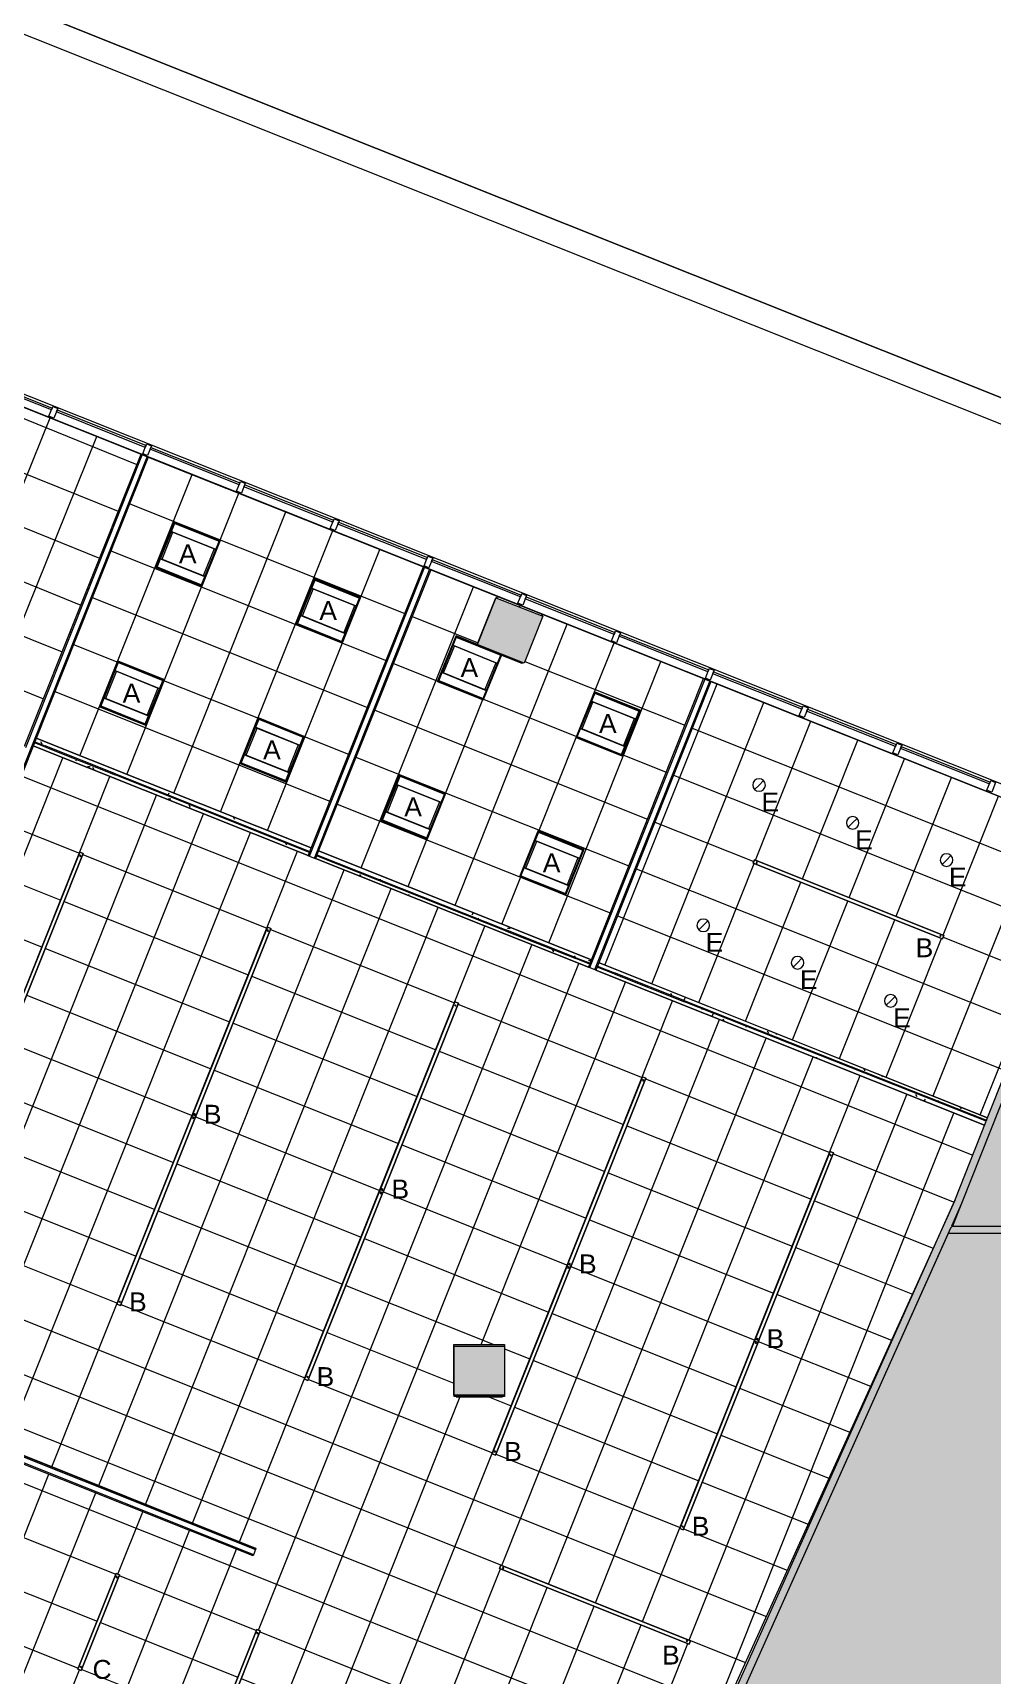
# Model space of a CAD drawing. Header units: inches. Extents: x -13 to 4331, y -638 to 2885.
# Drawn here: x 3253 to 3709, y 1542 to 2323 of the extents above; entities that cross this region are included whole.
import ezdxf

# ---------------------------------------------------------------- set-up
doc = ezdxf.new("R2010")
doc.units = ezdxf.units.IN
doc.header["$MEASUREMENT"] = 0
for name, color, linetype, lineweight in [('A-CLNG', 13, 'Continuous', 13), ('A-CLNG-PATT', 13, 'Continuous', 13), ('A-COLS', 52, 'Continuous', 13), ('A-DETL-GENF', 92, 'Continuous', 9), ('A-DETL-THIN', 151, 'Continuous', 9), ('A-GLAZ-CURT', 52, 'Continuous', 9), ('A-GLAZ-CWMG', 51, 'Continuous', 9), ('A-WALL', 113, 'Continuous', 9), ('A-WALL-PATT', 111, 'Continuous', 13), ('A-WALL-PRHT', 7, 'Continuous', 9), ('Chevy Chase Pavilion_3rd Floor Base_dwg', 8, 'Continuous', 9), ('E-LITE-EQPM', 33, 'Continuous', 9), ('E-LITE-EQPM-IDEN', 33, 'Continuous', 9), ('I-WALL', 2, 'Continuous', 13), ('NIC', 7, 'Continuous', 9), ('S-COLS', 52, 'Continuous', 13)]:
    doc.layers.add(name, color=color, linetype=linetype, lineweight=lineweight)
doc.styles.add('Arial_4', font='arial.ttf', dxfattribs={"height": 9})
pattern_1 = [(0, (0, 0), (30.72, 7.68), [1.267, -21.773, 1.267, -21.773, -122.88]), (0, (0, 0), (30.72, 7.68), [-46.08, 1.267, -44.813, 1.267, -21.773, -53.76]), (0, (0, 0), (30.72, 7.68), [-115.2, 1.267, -14.093, 1.267, -37.133]), (120, (11.52, 3.84), (-22.011075, 22.7643), [1.267, -21.773, 1.267, -21.773, -122.88]), (120, (11.52, 3.84), (-22.011075, 22.7643), [-46.08, 1.267, -44.813, 1.267, -21.773, -53.76]), (120, (11.52, 3.84), (-22.011075, 22.7643), [-115.2, 1.267, -14.093, 1.267, -37.133]), (240, (15.36, 19.2), (-8.708925, -30.4443), [1.267, -21.773, 1.267, -21.773, -122.88]), (240, (15.36, 19.2), (-8.708925, -30.4443), [-46.08, 1.267, -44.813, 1.267, -21.773, -53.76]), (240, (15.36, 19.2), (-8.708925, -30.4443), [-115.2, 1.267, -14.093, 1.267, -37.133])]

# ---------------------------------------------------------------- blocks, each defined once
blk = doc.blocks.new('Chevy Chase Pavilion_3rd Floor Base_dwg-5020009-FIRST FLOOR')
at = {"layer": 'A-WALL', "color": 253, "flags": 128}
for points in [[(1760.4, 2407.09), (2015.37, 2305.44), (2131.55, 2596.61), (4079.14, 1819.95), (4079.14, -637.79), (3438.23, -637.79), (3430.06, -625.69), (4073.14, -625.69), (4073.14, 1559.57)], [(4073.14, 1563.07), (4073.14, 1815.88), (3053.84, 2222.36)]]:
    blk.add_lwpolyline(points, dxfattribs=at)
at = {"layer": 'A-WALL-PRHT', "color": 253, "flags": 128}
for points in [[(4079.14, -637.79), (4259.64, -637.79), (4259.64, 1931.31), (1910.48, 2868.64), (1809.37, 2615.1)], [(1820.11, 2610.82), (1916.94, 2853.62), (4248.08, 1923.48), (4248.08, -626.23), (4079.14, -626.23)]]:
    blk.add_lwpolyline(points, dxfattribs=at)
at = {"layer": 'NIC', "color": 253, "flags": 128}
blk.add_lwpolyline([(408.26, -637.79), (-13.37, -15.74), (1141.95, 2881.27), (1809.37, 2615.1), (1910.48, 2868.64), (4259.64, 1931.31), (4259.64, -637.79)], close=True, dxfattribs=at)
at = {"layer": 'S-COLS', "color": 253, "lineweight": 9}
blk.add_line((3464.89, 2032.38), (3464.91, 2032.33), dxfattribs=at)
at = {"layer": 'S-COLS', "color": 253, "lineweight": 9, "flags": 128}
for points in [[(3473.48, 2053.96), (3473.43, 2053.94), (3464.89, 2032.38)], [(3495.67, 2045.28), (3495.18, 2046.39), (3474.73, 2054.5), (3473.62, 2054.02)], [(3465.26, 2031.51), (3465.45, 2031.08), (3485.9, 2022.98), (3486.33, 2023.16)], [(3454.59, 1674.28), (3454.64, 1674.24), (3476.64, 1674.24), (3476.69, 1674.28)]]:
    blk.add_lwpolyline(points, dxfattribs=at)
blk = doc.blocks.new('System Panel - Glazed-5082656-FIRST FLOOR')
at = {"layer": 'A-GLAZ-CURT', "lineweight": 13}
for p, q in [((-22.75, 0.75), (-22.75, 1.75)), ((-22.75, 1.75), (22.75, 1.75)), ((22.75, 0.75), (-22.75, 0.75)), ((22.75, 1.75), (22.75, 0.75))]:
    blk.add_line(p, q, dxfattribs=at)
blk = doc.blocks.new('Rectangular Mullion - 2_5_ x 5_ rectangular-5082659-FIRST FLOOR')
at = {"layer": 'A-GLAZ-CWMG', "lineweight": 20}
for p, q in [((1.25, 2.5), (-1.25, 2.5)), ((-1.25, 2.5), (-1.25, -2.5)), ((1.25, -2.5), (1.25, 2.5)), ((-1.25, -2.5), (1.25, -2.5))]:
    blk.add_line(p, q, dxfattribs=at)
blk = doc.blocks.new('Concrete-Rectangular-Column - 24x24-5082804-FIRST FLOOR')
at = {"layer": 'S-COLS', "lineweight": 9}
blk.add_hatch(color=7, dxfattribs=at).paths.add_polyline_path([(12, -12), (12, 12), (-12, 12), (-12, -12)], flags=0)
at = {"layer": 'S-COLS', "color": 8, "lineweight": 20}
for p, q in [((-12, 12), (12, 12)), ((-12, -12), (-12, 12)), ((12, 12), (12, -12)), ((12, -12), (-12, -12))]:
    blk.add_line(p, q, dxfattribs=at)
blk = doc.blocks.new('Rectangular Column - 24_ x 24_-4233124-FIRST FLOOR')
at = {"layer": 'A-COLS', "lineweight": 9}
blk.add_hatch(color=7, dxfattribs=at).paths.add_polyline_path([(-12, 12), (-12, 11.91), (11.26, 11.91), (11.26, -12), (12, -12), (12, 12)], flags=0)
at = {"layer": 'A-COLS', "color": 8, "lineweight": 20}
for p, q in [((-12, 12), (12, 12)), ((-12, -12), (-12, 12)), ((12, 12), (12, -12)), ((12, -12), (-12, -12))]:
    blk.add_line(p, q, dxfattribs=at)
blk = doc.blocks.new('L-Pendant-Axis-Sculpt-Direct_Indirect - B-5619444-FIRST FLOOR')
at = {"layer": 'A-DETL-GENF'}
for p, q in [((-48.5, -0.875), (-48.5, 0.875)), ((-48.5, 0.875), (48.5, 0.875)), ((48.5, 0.875), (-48.5, 0.875)), ((-48.5, 0.875), (-48.5, -0.875)), ((48.5, 0.875), (48.5, -0.875)), ((48.5, -0.875), (48.5, 0.875)), ((48.5, -0.875), (-48.5, -0.875)), ((-48.5, -0.875), (48.5, -0.875))]:
    blk.add_line(p, q, dxfattribs=at)
for centre in [(-47, 0), (47, 0)]:
    blk.add_circle(centre, 0.25, dxfattribs=at)
blk = doc.blocks.new('L-Recessed-Axis-Duo - 2 x 2-V8-FIRST FLOOR')
at = {"layer": 'E-LITE-EQPM'}
for p, q in [((-11.7, 11.7), (-11.7, -11.7)), ((11.7, 11.7), (-11.7, 11.7)), ((-11.37, 11.26), (-11.37, 11.27)), ((-11.37, 11.14), (-11.37, 11.26)), ((-11.37, 11.14), (11.38, 11.14)), ((11.32, 11.32), (-11.32, 11.32)), ((-11.32, 11.32), (-11.32, -11.32)), ((11.32, -11.32), (11.32, 11.32)), ((11.38, 11.27), (11.38, 11.26)), ((11.38, 11.26), (11.38, 11.14)), ((11.7, -11.7), (11.7, 11.7)), ((-11.32, 7.03), (11.32, 7.03)), ((-11.32, 7.02), (11.32, 7.02)), ((-11.32, 6.85), (11.32, 6.85)), ((-10.57, 6.87), (-10.57, -6.87)), ((10.57, -6.87), (10.57, 6.87)), ((11.32, -6.85), (-11.32, -6.85)), ((-11.32, -7.02), (11.32, -7.02)), ((-11.32, -7.03), (11.32, -7.03)), ((-11.7, -11.7), (11.7, -11.7)), ((-11.37, -11.26), (-11.37, -11.14)), ((-11.37, -11.14), (11.38, -11.14)), ((-11.37, -11.27), (-11.37, -11.26)), ((-11.32, -11.32), (11.32, -11.32)), ((11.38, -11.14), (11.38, -11.26)), ((11.38, -11.26), (11.38, -11.27))]:
    blk.add_line(p, q, dxfattribs=at)
for points, knots in [([(-11.64, 11.64), (-11.65, 11.65), (-11.65, 11.65), (-11.66, 11.66), (-11.67, 11.67), (-11.68, 11.68), (-11.68, 11.68), (-11.69, 11.69), (-11.69, 11.69), (-11.7, 11.7), (-11.7, 11.7), (-11.7, 11.7), (-11.7, 11.7)], [0, 0, 0, 0, 0.166667, 0.25, 0.333333, 0.416667, 0.5, 0.583333, 0.666667, 0.75, 0.833333, 1, 1, 1, 1]), ([(11.64, 11.64), (11.65, 11.65), (11.65, 11.65), (11.66, 11.66), (11.67, 11.67), (11.68, 11.68), (11.68, 11.68), (11.69, 11.69), (11.69, 11.69), (11.7, 11.7), (11.7, 11.7), (11.7, 11.7), (11.7, 11.7)], [0, 0, 0, 0, 0.166667, 0.25, 0.333333, 0.416667, 0.5, 0.583333, 0.666667, 0.75, 0.833333, 1, 1, 1, 1]), ([(-11.7, -11.7), (-11.7, -11.7), (-11.7, -11.7), (-11.7, -11.7), (-11.69, -11.69), (-11.69, -11.69), (-11.68, -11.68), (-11.68, -11.68), (-11.67, -11.67), (-11.66, -11.66), (-11.65, -11.65), (-11.65, -11.65), (-11.64, -11.64)], [-1, -1, -1, -1, -0.833333, -0.75, -0.666667, -0.583333, -0.5, -0.416667, -0.333333, -0.25, -0.166667, 0, 0, 0, 0]), ([(11.64, -11.64), (11.65, -11.65), (11.65, -11.65), (11.66, -11.66), (11.67, -11.67), (11.68, -11.68), (11.68, -11.68), (11.69, -11.69), (11.69, -11.69), (11.7, -11.7), (11.7, -11.7), (11.7, -11.7), (11.7, -11.7)], [0, 0, 0, 0, 0.166667, 0.25, 0.333333, 0.416667, 0.5, 0.583333, 0.666667, 0.75, 0.833333, 1, 1, 1, 1])]:
    blk.add_open_spline(points, degree=3, knots=knots, dxfattribs=at)
blk = doc.blocks.new('L-Recessed-Axis-Duo - 2 x 2-V9-FIRST FLOOR')
at = {"layer": 'E-LITE-EQPM'}
for p, q in [((-11.7, 11.7), (-11.7, -11.7)), ((11.7, 11.7), (-11.7, 11.7)), ((-11.37, 11.26), (-11.37, 11.27)), ((-11.37, 11.14), (-11.37, 11.26)), ((-11.37, 11.14), (11.38, 11.14)), ((11.32, 11.32), (-11.32, 11.32)), ((-11.32, 11.32), (-11.32, -11.32)), ((11.32, -11.32), (11.32, 11.32)), ((11.38, 11.27), (11.38, 11.26)), ((11.38, 11.26), (11.38, 11.14)), ((11.7, -11.7), (11.7, 11.7)), ((-11.32, 7.03), (11.32, 7.03)), ((-11.32, 7.02), (11.32, 7.02)), ((-11.32, 6.85), (11.32, 6.85)), ((-10.57, 6.87), (-10.57, -6.87)), ((10.57, -6.87), (10.57, 6.87)), ((11.32, -6.85), (-11.32, -6.85)), ((-11.32, -7.02), (11.32, -7.02)), ((-11.32, -7.03), (11.32, -7.03)), ((-11.7, -11.7), (11.7, -11.7)), ((-11.37, -11.26), (-11.37, -11.14)), ((-11.37, -11.14), (11.38, -11.14)), ((-11.37, -11.27), (-11.37, -11.26)), ((-11.32, -11.32), (11.32, -11.32)), ((11.38, -11.14), (11.38, -11.26)), ((11.38, -11.26), (11.38, -11.27))]:
    blk.add_line(p, q, dxfattribs=at)
for points, knots in [([(-11.64, 11.64), (-11.65, 11.65), (-11.65, 11.65), (-11.66, 11.66), (-11.67, 11.67), (-11.68, 11.68), (-11.68, 11.68), (-11.69, 11.69), (-11.69, 11.69), (-11.7, 11.7), (-11.7, 11.7), (-11.7, 11.7), (-11.7, 11.7)], [0, 0, 0, 0, 0.166667, 0.25, 0.333333, 0.416667, 0.5, 0.583333, 0.666667, 0.75, 0.833333, 1, 1, 1, 1]), ([(11.64, 11.64), (11.65, 11.65), (11.65, 11.65), (11.66, 11.66), (11.67, 11.67), (11.68, 11.68), (11.68, 11.68), (11.69, 11.69), (11.69, 11.69), (11.7, 11.7), (11.7, 11.7), (11.7, 11.7), (11.7, 11.7)], [0, 0, 0, 0, 0.166667, 0.25, 0.333333, 0.416667, 0.5, 0.583333, 0.666667, 0.75, 0.833333, 1, 1, 1, 1]), ([(-11.7, -11.7), (-11.7, -11.7), (-11.7, -11.7), (-11.7, -11.7), (-11.69, -11.69), (-11.69, -11.69), (-11.68, -11.68), (-11.68, -11.68), (-11.67, -11.67), (-11.66, -11.66), (-11.65, -11.65), (-11.65, -11.65), (-11.64, -11.64)], [-1, -1, -1, -1, -0.833333, -0.75, -0.666667, -0.583333, -0.5, -0.416667, -0.333333, -0.25, -0.166667, 0, 0, 0, 0]), ([(11.64, -11.64), (11.65, -11.65), (11.65, -11.65), (11.66, -11.66), (11.67, -11.67), (11.68, -11.68), (11.68, -11.68), (11.69, -11.69), (11.69, -11.69), (11.7, -11.7), (11.7, -11.7), (11.7, -11.7), (11.7, -11.7)], [0, 0, 0, 0, 0.166667, 0.25, 0.333333, 0.416667, 0.5, 0.583333, 0.666667, 0.75, 0.833333, 1, 1, 1, 1])]:
    blk.add_open_spline(points, degree=3, knots=knots, dxfattribs=at)
blk = doc.blocks.new('L-Recessed-Axis-Duo - 2 x 2-V10-FIRST FLOOR')
at = {"layer": 'E-LITE-EQPM'}
for p, q in [((-11.7, 11.7), (-11.7, -11.7)), ((11.7, 11.7), (-11.7, 11.7)), ((-11.37, 11.26), (-11.37, 11.27)), ((-11.37, 11.14), (-11.37, 11.26)), ((-11.37, 11.14), (11.38, 11.14)), ((11.32, 11.32), (-11.32, 11.32)), ((-11.32, 11.32), (-11.32, -11.32)), ((11.32, -11.32), (11.32, 11.32)), ((11.38, 11.27), (11.38, 11.26)), ((11.38, 11.26), (11.38, 11.14)), ((11.7, -11.67), (11.7, 11.7)), ((-11.32, 7.03), (11.32, 7.03)), ((-11.32, 7.02), (11.32, 7.02)), ((-11.32, 6.85), (11.32, 6.85)), ((-10.57, 6.87), (-10.57, -6.87)), ((10.57, -6.87), (10.57, 6.87)), ((11.32, -6.85), (-11.32, -6.85)), ((-11.32, -7.02), (11.32, -7.02)), ((-11.32, -7.03), (11.32, -7.03)), ((-11.7, -11.7), (-0.78, -11.7)), ((-11.37, -11.26), (-11.37, -11.14)), ((-11.37, -11.14), (11.38, -11.14)), ((-11.37, -11.27), (-11.37, -11.26)), ((-11.32, -11.32), (11.32, -11.32)), ((11.38, -11.14), (11.38, -11.26)), ((11.38, -11.26), (11.38, -11.27))]:
    blk.add_line(p, q, dxfattribs=at)
for points, knots in [([(-11.64, 11.64), (-11.65, 11.65), (-11.65, 11.65), (-11.66, 11.66), (-11.67, 11.67), (-11.68, 11.68), (-11.68, 11.68), (-11.69, 11.69), (-11.69, 11.69), (-11.7, 11.7), (-11.7, 11.7), (-11.7, 11.7), (-11.7, 11.7)], [0, 0, 0, 0, 0.166667, 0.25, 0.333333, 0.416667, 0.5, 0.583333, 0.666667, 0.75, 0.833333, 1, 1, 1, 1]), ([(11.64, 11.64), (11.65, 11.65), (11.65, 11.65), (11.66, 11.66), (11.67, 11.67), (11.68, 11.68), (11.68, 11.68), (11.69, 11.69), (11.69, 11.69), (11.7, 11.7), (11.7, 11.7), (11.7, 11.7), (11.7, 11.7)], [0, 0, 0, 0, 0.166667, 0.25, 0.333333, 0.416667, 0.5, 0.583333, 0.666667, 0.75, 0.833333, 1, 1, 1, 1]), ([(-11.7, -11.7), (-11.7, -11.7), (-11.7, -11.7), (-11.7, -11.7), (-11.69, -11.69), (-11.69, -11.69), (-11.68, -11.68), (-11.68, -11.68), (-11.67, -11.67), (-11.66, -11.66), (-11.65, -11.65), (-11.65, -11.65), (-11.64, -11.64)], [-1, -1, -1, -1, -0.833333, -0.75, -0.666667, -0.583333, -0.5, -0.416667, -0.333333, -0.25, -0.166667, 0, 0, 0, 0]), ([(11.64, -11.64), (11.65, -11.65), (11.65, -11.65), (11.66, -11.66), (11.67, -11.67), (11.67, -11.67)], [0, 0, 0, 0, 0.1666667, 0.25, 0.3333333, 0.3333333, 0.3333333, 0.3333333])]:
    blk.add_open_spline(points, degree=3, knots=knots, dxfattribs=at)
blk = doc.blocks.new('L-Pendant-Axis-Sculpt-Direct_Indirect - SCDI-F-4-4584192-FIRST FLOOR')
at = {"layer": 'A-DETL-GENF'}
for p, q in [((-24.5, -0.875), (-24.5, 0.875)), ((-24.5, 0.875), (24.5, 0.875)), ((24.5, 0.875), (-24.5, 0.875)), ((-24.5, 0.875), (-24.5, -0.875)), ((24.5, 0.875), (24.5, -0.875)), ((24.5, -0.875), (24.5, 0.875)), ((24.5, -0.875), (-24.5, -0.875)), ((-24.5, -0.875), (24.5, -0.875))]:
    blk.add_line(p, q, dxfattribs=at)
for centre in [(-23, 0), (23, 0)]:
    blk.add_circle(centre, 0.25, dxfattribs=at)
blk = doc.blocks.new('L-Recessed Circular - Downlight - 6_-5599324-FIRST FLOOR')
at = {"layer": 'E-LITE-EQPM'}
for q in [(-2.12, -2.12), (2.12, 2.12)]:
    blk.add_line((0, 0), q, dxfattribs=at)
for start, end in [(360, 180), (180, 360)]:
    blk.add_arc((0, 0), 3, start, end, dxfattribs=at)

msp = doc.modelspace()

# ---------------------------------------------------------------- hatches: boundary and pattern name
at = {"layer": 'A-CLNG-PATT'}
h = msp.add_hatch(dxfattribs=at)
h.set_pattern_fill('FP_5', color=256, style=0, pattern_type=2)
h.set_pattern_definition([(338, (3197.202, 2108.35), (-8.9906, -22.2524), []), (248, (3197.202, 2108.35), (-22.2524, 8.9906), [])])
h.paths.add_polyline_path([(3249.47, 1983.51), (3304.81, 2122.28), (3129.98, 2192), (3074.08, 2053.56), (3160.04, 2019.18), (3249.24, 1983.6)], flags=0)
h.paths.add_polyline_path([(3208.05, 2034.98), (3207.28, 2035.08), (3206.55, 2035.38), (3205.93, 2035.86), (3205.46, 2036.48), (3205.16, 2037.2), (3205.05, 2037.98), (3205.16, 2038.75), (3205.46, 2039.48), (3205.93, 2040.1), (3206.55, 2040.57), (3207.28, 2040.87), (3208.05, 2040.98), (3208.83, 2040.87), (3209.55, 2040.57), (3210.18, 2040.1), (3210.65, 2039.48), (3210.95, 2038.75), (3211.05, 2037.98), (3210.95, 2037.2), (3210.65, 2036.48), (3210.18, 2035.86), (3209.55, 2035.38), (3208.83, 2035.08)], flags=0)
h.paths.add_polyline_path([(3163.75, 2053.11), (3162.98, 2053.21), (3162.25, 2053.51), (3161.63, 2053.99), (3161.16, 2054.61), (3160.86, 2055.33), (3160.75, 2056.11), (3160.86, 2056.89), (3161.16, 2057.61), (3161.63, 2058.23), (3162.25, 2058.71), (3162.98, 2059.01), (3163.75, 2059.11), (3164.53, 2059.01), (3165.25, 2058.71), (3165.88, 2058.23), (3166.35, 2057.61), (3166.65, 2056.89), (3166.75, 2056.11), (3166.65, 2055.33), (3166.35, 2054.61), (3165.88, 2053.99), (3165.18, 2053.48), (3164.53, 2053.21)], flags=0)
h.paths.add_polyline_path([(3232.85, 2067.12), (3142.92, 2103.45), (3143.57, 2105.08), (3233.51, 2068.74)], flags=0)
h.paths.add_polyline_path([(3118.95, 2070.87), (3118.17, 2070.97), (3117.45, 2071.27), (3116.83, 2071.75), (3116.35, 2072.37), (3116.05, 2073.09), (3115.95, 2073.87), (3116.05, 2074.64), (3116.35, 2075.37), (3116.83, 2075.99), (3117.45, 2076.47), (3118.34, 2076.79), (3118.95, 2076.87), (3119.73, 2076.76), (3120.45, 2076.47), (3121.07, 2075.99), (3121.55, 2075.37), (3121.85, 2074.64), (3121.95, 2073.87), (3121.85, 2073.09), (3121.55, 2072.37), (3121.07, 2071.75), (3120.45, 2071.27), (3119.73, 2070.97)], flags=0)
h.paths.add_polyline_path([(3234.58, 2101.91), (3233.81, 2102.01), (3233.08, 2102.31), (3232.46, 2102.79), (3231.98, 2103.41), (3231.68, 2104.13), (3231.58, 2104.91), (3231.68, 2105.69), (3231.98, 2106.41), (3232.46, 2107.03), (3233.08, 2107.51), (3233.81, 2107.81), (3234.58, 2107.91), (3235.36, 2107.81), (3236.08, 2107.51), (3236.7, 2107.03), (3237.18, 2106.41), (3237.48, 2105.69), (3237.58, 2104.91), (3237.48, 2104.13), (3237.18, 2103.41), (3236.7, 2102.79), (3236.08, 2102.31), (3235.36, 2102.01)], flags=0)
h.paths.add_polyline_path([(3189.96, 2119.6), (3189.18, 2119.7), (3188.46, 2120), (3187.84, 2120.48), (3187.36, 2121.1), (3187.06, 2121.82), (3186.96, 2122.6), (3187.06, 2123.37), (3187.36, 2124.1), (3187.84, 2124.72), (3188.46, 2125.19), (3189.18, 2125.49), (3189.96, 2125.6), (3190.74, 2125.49), (3191.46, 2125.19), (3192.08, 2124.72), (3192.56, 2124.1), (3192.86, 2123.37), (3192.96, 2122.6), (3192.86, 2121.82), (3192.56, 2121.1), (3192.08, 2120.48), (3191.46, 2120), (3190.74, 2119.7)], flags=0)
h.paths.add_polyline_path([(3219.25, 2129.4), (3196.93, 2138.24), (3205.78, 2160.55), (3228.09, 2151.71), (3219.97, 2131.21)], flags=0)
h.paths.add_polyline_path([(3145.45, 2137.58), (3144.68, 2137.68), (3143.95, 2137.98), (3143.33, 2138.46), (3142.86, 2139.08), (3142.56, 2139.8), (3142.45, 2140.58), (3142.56, 2141.35), (3142.86, 2142.08), (3143.33, 2142.7), (3143.95, 2143.18), (3144.68, 2143.48), (3145.45, 2143.58), (3146.23, 2143.48), (3146.95, 2143.18), (3147.58, 2142.7), (3148.05, 2142.08), (3148.35, 2141.35), (3148.45, 2140.58), (3148.35, 2139.8), (3148.05, 2139.08), (3147.58, 2138.46), (3146.95, 2137.98), (3146.23, 2137.68)], flags=0)
h = msp.add_hatch(dxfattribs=at)
h.set_pattern_fill('FP_18', color=256, style=0, pattern_type=2)
h.set_pattern_definition([(68.26, (3347.023, 2027.982), (22.293, -8.89), []), (338.26, (3347.023, 2027.982), (-8.89, -22.293), [])])
h.paths.add_polyline_path([(3385.75, 1935.08), (3439.05, 2068.74), (3308.29, 2120.89), (3254.99, 1987.22), (3385.68, 1935.11)], flags=0)
h.paths.add_polyline_path([(3373.67, 1966.44), (3351.97, 1975.2), (3360.74, 1996.9), (3382.43, 1988.13), (3374.94, 1969.58)], flags=0)
h.paths.add_polyline_path([(3306.91, 1993.41), (3285.21, 2002.17), (3293.98, 2023.87), (3315.68, 2015.11), (3308.32, 1996.9)], flags=0)
h.paths.add_polyline_path([(3400.4, 2032.6), (3378.7, 2041.37), (3387.47, 2063.07), (3409.17, 2054.3), (3400.92, 2033.89)], flags=0)
h.paths.add_polyline_path([(3333.64, 2059.58), (3311.94, 2068.34), (3320.71, 2090.04), (3342.41, 2081.27), (3336.36, 2066.3)], flags=0)
h = msp.add_hatch(dxfattribs=at)
h.set_pattern_fill('FP_19', color=256, style=0, pattern_type=2)
h.set_pattern_definition([(68.258, (3480.74, 1974.657), (22.2927, -8.8903), []), (338.258, (3480.74, 1974.657), (-8.8903, -22.2927), [])])
h.paths.add_polyline_path([(3518.94, 1881.96), (3572.24, 2015.63), (3442.54, 2067.35), (3389.23, 1933.69), (3518.87, 1881.99)], flags=0)
h.paths.add_polyline_path([(3506.62, 1912.72), (3484.92, 1921.49), (3493.69, 1943.18), (3515.39, 1934.42), (3510.06, 1921.23)], flags=0)
h.paths.add_polyline_path([(3440.79, 1939.32), (3419.09, 1948.08), (3427.86, 1969.78), (3449.56, 1961.01), (3441.3, 1940.57)], flags=0)
h.paths.add_polyline_path([(3533.35, 1978.89), (3511.65, 1987.65), (3520.42, 2009.35), (3542.12, 2000.59), (3533.5, 1979.26)], flags=0)
h.paths.add_polyline_path([(3467.52, 2005.48), (3445.82, 2014.25), (3454.59, 2035.95), (3464.72, 2031.86), (3473.52, 2054.06), (3495.83, 2045.22), (3486.99, 2022.9), (3476.28, 2027.15), (3468.65, 2008.27)], flags=0)
h = msp.add_hatch(dxfattribs=at)
h.set_pattern_fill('FP_20', color=256, style=0, pattern_type=2)
h.set_pattern_definition([(338.258, (3641.156, 1910.672), (-8.8903, -22.2927), []), (248.258, (3641.156, 1910.672), (-22.2927, 8.8903), [])])
h.paths.add_polyline_path([(3707.26, 1806.86), (3751.18, 1917.68), (3732.12, 1925.23), (3740.96, 1947.54), (3741.72, 1947.24), (3742, 1947.93), (3575.73, 2014.24), (3522.46, 1880.56), (3707.21, 1806.88)], flags=0)
h.paths.add_polyline_path([(3661.21, 1859.41), (3660.43, 1859.51), (3659.71, 1859.81), (3659.09, 1860.29), (3658.61, 1860.91), (3658.31, 1861.63), (3658.21, 1862.41), (3658.31, 1863.19), (3658.61, 1863.91), (3659.09, 1864.53), (3659.71, 1865.01), (3660.43, 1865.31), (3661.21, 1865.41), (3661.99, 1865.31), (3662.71, 1865.01), (3663.33, 1864.53), (3663.81, 1863.91), (3664.11, 1863.19), (3664.21, 1862.41), (3664.11, 1861.63), (3663.81, 1860.91), (3663.33, 1860.29), (3662.71, 1859.81), (3661.99, 1859.51)], flags=0)
h.paths.add_polyline_path([(3616.91, 1877.54), (3616.13, 1877.65), (3615.41, 1877.95), (3614.79, 1878.42), (3614.3, 1879.07), (3614.01, 1879.77), (3613.91, 1880.54), (3614.01, 1881.32), (3614.31, 1882.04), (3614.79, 1882.66), (3615.41, 1883.14), (3616.13, 1883.44), (3616.91, 1883.54), (3617.69, 1883.44), (3618.41, 1883.14), (3619.03, 1882.66), (3619.51, 1882.04), (3619.81, 1881.32), (3619.9, 1880.46), (3619.81, 1879.77), (3619.51, 1879.04), (3619.03, 1878.42), (3618.41, 1877.95), (3617.69, 1877.65)], flags=0)
h.paths.add_polyline_path([(3685.88, 1891.89), (3595.78, 1927.83), (3596.43, 1929.45), (3686.53, 1893.52)], flags=0)
h.paths.add_polyline_path([(3572.11, 1895.3), (3571.33, 1895.4), (3570.47, 1895.8), (3569.98, 1896.18), (3569.51, 1896.8), (3569.21, 1897.52), (3569.11, 1898.3), (3569.21, 1899.08), (3569.51, 1899.8), (3569.98, 1900.42), (3570.61, 1900.9), (3571.33, 1901.2), (3572.11, 1901.3), (3572.88, 1901.2), (3573.61, 1900.9), (3574.23, 1900.42), (3574.7, 1899.8), (3575, 1899.08), (3575.11, 1898.3), (3575, 1897.52), (3574.7, 1896.8), (3574.23, 1896.18), (3573.61, 1895.7), (3572.88, 1895.4)], flags=0)
h.paths.add_polyline_path([(3687.74, 1926.34), (3686.96, 1926.45), (3686.24, 1926.75), (3685.62, 1927.22), (3685.14, 1927.84), (3684.84, 1928.57), (3684.75, 1929.45), (3684.84, 1930.12), (3685.18, 1930.9), (3685.62, 1931.47), (3686.24, 1931.94), (3686.96, 1932.24), (3687.74, 1932.34), (3688.52, 1932.24), (3689.24, 1931.94), (3689.86, 1931.47), (3690.34, 1930.84), (3690.64, 1930.12), (3690.74, 1929.34), (3690.61, 1928.5), (3690.34, 1927.84), (3689.86, 1927.22), (3689.24, 1926.75), (3688.52, 1926.45)], flags=0)
h.paths.add_polyline_path([(3643.12, 1944.03), (3642.34, 1944.13), (3641.62, 1944.43), (3640.99, 1944.91), (3640.52, 1945.53), (3640.22, 1946.25), (3640.12, 1947.03), (3640.27, 1947.93), (3640.52, 1948.53), (3640.99, 1949.15), (3641.62, 1949.63), (3642.34, 1949.93), (3643.12, 1950.03), (3643.89, 1949.93), (3644.62, 1949.63), (3645.24, 1949.15), (3645.71, 1948.53), (3646.01, 1947.81), (3646.12, 1947.03), (3646.01, 1946.25), (3645.71, 1945.53), (3645.24, 1944.91), (3644.62, 1944.43), (3643.89, 1944.13)], flags=0)
h.paths.add_polyline_path([(3598.61, 1962.01), (3597.83, 1962.11), (3597.11, 1962.41), (3596.49, 1962.89), (3596.01, 1963.51), (3595.71, 1964.23), (3595.61, 1965.01), (3595.71, 1965.79), (3596.01, 1966.51), (3596.49, 1967.13), (3597.11, 1967.61), (3597.83, 1967.91), (3598.61, 1968.01), (3599.39, 1967.91), (3600.11, 1967.61), (3600.73, 1967.13), (3601.21, 1966.51), (3601.51, 1965.79), (3601.61, 1965.01), (3601.51, 1964.23), (3601.21, 1963.51), (3600.73, 1962.89), (3600.11, 1962.41), (3599.39, 1962.11)], flags=0)
h = msp.add_hatch(dxfattribs=at)
h.set_pattern_fill('FP_21', color=256, style=0, pattern_type=2)
h.set_pattern_definition([(338.259, (3369.357, 1585.09), (-8.8899, -22.2928), []), (248.259, (3369.357, 1585.09), (-22.2928, 8.8899), [])])
h.paths.add_polyline_path([(3546.25, 1443.11), (3557.63, 1471.64), (3691.64, 1767.45), (3705.83, 1803.25), (3387.79, 1930.08), (3387.71, 1929.89), (3384.23, 1931.27), (3384.31, 1931.47), (3253.55, 1983.61), (3136.82, 1690.92), (3359.45, 1602.14), (3358.05, 1598.66), (3135.44, 1687.44), (3088.06, 1568.63), (3402.17, 1443.37), (3402.17, 1449.76), (3421.49, 1492.86), (3546.24, 1443.12)], flags=0)
h.paths.add_polyline_path([(3538.45, 1489.92), (3448.35, 1525.85), (3449, 1527.48), (3539.1, 1491.54)], flags=0)
h.paths.add_polyline_path([(3343.31, 1517.42), (3341.69, 1518.07), (3359.84, 1563.59), (3361.46, 1562.94), (3358.29, 1554.98)], flags=0)
h.paths.add_polyline_path([(3276.44, 1544.09), (3274.81, 1544.74), (3292.96, 1590.26), (3294.59, 1589.61)], flags=0)
h.paths.add_polyline_path([(3565.35, 1556.62), (3475.25, 1592.55), (3475.89, 1594.17), (3565.99, 1558.24)], flags=0)
h.paths.add_polyline_path([(3209.56, 1570.76), (3207.93, 1571.41), (3226.08, 1616.93), (3227.71, 1616.28), (3214.31, 1582.67)], flags=0)
h.paths.add_polyline_path([(3143.6, 1597.06), (3141.98, 1597.71), (3160.13, 1643.23), (3161.76, 1642.58), (3144.24, 1598.66)], flags=0)
h.paths.add_polyline_path([(3562.52, 1610.87), (3560.89, 1611.52), (3632.39, 1790.79), (3634.01, 1790.14), (3566.73, 1621.42)], flags=0)
h.paths.add_polyline_path([(3473.35, 1646.43), (3471.72, 1647.08), (3543.22, 1826.35), (3544.84, 1825.7), (3479.51, 1661.89)], flags=0)
h.paths.add_polyline_path([(3207.63, 1673.66), (3184.48, 1673.66), (3184.48, 1674.28), (3183.63, 1674.28), (3183.63, 1698.28), (3207.63, 1698.28), (3207.63, 1697.66), (3208.48, 1697.66), (3208.48, 1673.66)], flags=0)
h.paths.add_polyline_path([(3453.67, 1674.28), (3453.67, 1675.02), (3453.58, 1675.02), (3453.58, 1699.02), (3477.58, 1699.02), (3477.58, 1698.28), (3477.67, 1698.28), (3477.67, 1674.28), (3455.67, 1674.28)], flags=0)
h.paths.add_polyline_path([(3384.18, 1681.99), (3382.55, 1682.64), (3454.04, 1861.91), (3455.67, 1861.26), (3418.11, 1767.09)], flags=0)
h.paths.add_polyline_path([(3295.01, 1717.55), (3293.38, 1718.2), (3364.87, 1897.47), (3366.5, 1896.82), (3314.11, 1765.45)], flags=0)
h.paths.add_polyline_path([(3205.84, 1753.11), (3204.21, 1753.76), (3275.7, 1933.03), (3277.33, 1932.38), (3215.03, 1776.16)], flags=0)
h = msp.add_hatch(dxfattribs=at)
h.set_pattern_fill('FP_24', color=256, style=0, pattern_type=2)
h.set_pattern_definition(pattern_1)
h.paths.add_polyline_path([(3705.83, 1803.25), (3706.57, 1805.17), (3521.59, 1878.48), (3521.01, 1876.96), (3705.76, 1803.28)], flags=0)
h.paths.add_polyline_path([(3706.77, 1805.63), (3707.26, 1806.86), (3522.43, 1880.57), (3521.78, 1878.95), (3705.83, 1806)], flags=0)
h.paths.add_polyline_path([(3517.5, 1878.35), (3518.08, 1879.88), (3388.29, 1931.32), (3387.79, 1930.08), (3517.5, 1878.36)], flags=0)
h.paths.add_polyline_path([(3518.29, 1880.33), (3518.94, 1881.96), (3389.23, 1933.69), (3388.47, 1931.78), (3518.11, 1880.4)], flags=0)
h.paths.add_polyline_path([(3384.31, 1931.47), (3384.91, 1932.99), (3254.15, 1985.12), (3253.58, 1983.61), (3384.23, 1931.51)], flags=0)
h.paths.add_polyline_path([(3385.1, 1933.45), (3385.75, 1935.08), (3254.99, 1987.22), (3254.34, 1985.6), (3384.91, 1933.53)], flags=0)
at = {"layer": 'A-DETL-GENF'}
h = msp.add_hatch(color=9, dxfattribs=at)
h.paths.add_polyline_path([(4083.46, -637.79), (4083.46, 1816.94), (3765.31, 1943.81), (3760.18, 1930.9), (3690.61, 1755.35), (3767.42, 1755.35), (3767.42, 1719.35), (3794.92, 1719.35), (3794.92, 1744.23), (3809.38, 1724.34), (3849.1, 1764.07), (3923.14, 1764.07), (3923.14, 1563.07), (4073.14, 1563.07), (4073.14, 1559.57), (3919.64, 1559.57), (3919.64, 1760.57), (3850.55, 1760.57), (3808.95, 1718.97), (3798.42, 1733.46), (3798.42, 1715.85), (3763.92, 1715.85), (3763.92, 1751.85), (3688.48, 1751.85), (3500.08, 1331.54), (3500.08, 1314.17), (3484.98, 1314.17), (3484.98, 1299.92), (3481.48, 1299.92), (3481.48, 1314.17), (3150.67, 1314.17), (3150.67, 1043.48), (3073.38, 1157.52), (3073.38, 805.86), (2828.96, 805.86), (2828.62, 806.36), (2828.25, 806.36), (2828.25, 806.9), (2828.02, 807.26), (2827.91, 807.19), (2408.51, 1425.94), (2411.61, 1428.05), (2412, 1427.47), (2447.28, 1451.39), (2475.9, 1409.17), (2584.64, 1482.88), (2676.15, 1712.35), (2666.8, 1716.06), (2672.5, 1730.46), (2575.76, 1769.04), (2626.37, 1895.96), (2525.51, 1936.18), (2510.61, 1898.8), (2481.84, 1910.28), (2443.21, 1813.41), (2255.44, 1888.29), (2296.87, 1992.18), (2442.32, 1934.18), (2439.54, 1927.21), (2301.06, 1982.44), (2265.19, 1892.48), (2439.02, 1823.16), (2477.65, 1920.02), (2506.42, 1908.55), (2522.48, 1948.83), (2529.45, 1946.05), (2528.29, 1943.15), (2625.03, 1904.57), (2634.66, 1928.72), (2638.78, 1927.07), (2638.83, 1927.18), (2639.55, 1926.89), (2654.29, 1964.07), (2653.64, 1964.33), (2653.69, 1964.46), (2649.57, 1966.1), (2681.92, 2047.21), (2633.23, 2066.62), (2607.75, 2001.73), (2559.69, 2020.9), (2556.45, 2012.79), (2549.49, 2015.57), (2578.54, 2088.43), (2578.04, 2088.64), (2604.38, 2154.69), (2712.38, 2111.62), (2774.37, 2267.06), (2793.23, 2259.54), (2818.42, 2322.69), (2132.91, 2596.07), (2015.28, 2304.93), (1758.36, 2406.75), (1837.95, 2607.55), (1136.65, 2885.49), (-13.25, -15.92), (408.26, -637.79), (3500.08, -637.79)], flags=0)
h.paths.add_polyline_path([(2633.84, 575.55), (2631.16, 577.8), (2742.24, 710.19), (3074.5, 710.19), (3074.5, 706.69), (2743.87, 706.69), (2732.37, 692.98)], flags=0)
h.paths.add_polyline_path([(3481.48, 1254.24), (3481.48, 1259.92), (3484.98, 1259.92), (3484.98, 1254.24)], flags=0)
h.paths.add_polyline_path([(2603.52, 2011.49), (2626.27, 2069.4), (2585.5, 2085.64), (2562.46, 2027.86), (2587.78, 2017.77)], flags=0)
h.paths.add_polyline_path([(2684.69, 2054.18), (2705.48, 2106.29), (2608.56, 2144.94), (2587.78, 2092.83), (2673.74, 2058.55)], flags=0)
at = {"layer": 'A-WALL-PATT', "lineweight": 9}
h = msp.add_hatch(dxfattribs=at)
h.set_pattern_fill('FP_1', color=256, style=0, pattern_type=2)
h.set_pattern_definition(pattern_1)
h.paths.add_polyline_path([(3083.77, 1566.32), (3084.37, 1567.82), (3083.79, 1568.05), (3083.19, 1566.55)], flags=0)
h.paths.add_polyline_path([(3084.56, 1568.28), (3109.8, 1631.59), (3109.36, 1632.17), (3083.98, 1568.52)], flags=0)
h.paths.add_polyline_path([(3110.88, 1634.3), (3175.7, 1796.93), (3175.15, 1797.15), (3110.44, 1634.88), (3110.71, 1634.52)], flags=0)
h.paths.add_polyline_path([(3176.66, 1799.24), (3208.64, 1879.45), (3208.06, 1879.69), (3176.08, 1799.47), (3176.31, 1799.38)], flags=0)
h.paths.add_polyline_path([(3209.57, 1881.78), (3248.89, 1980.38), (3248.31, 1980.61), (3208.99, 1882.01), (3209.22, 1881.92)], flags=0)
h.paths.add_polyline_path([(3249.82, 1982.7), (3305.39, 2122.05), (3304.81, 2122.28), (3249.24, 1982.93), (3249.47, 1982.84)], flags=0)
h = msp.add_hatch(dxfattribs=at)
h.set_pattern_fill('FP_1', color=256, style=0, pattern_type=2)
h.set_pattern_definition(pattern_1)
h.paths.add_polyline_path([(3086.67, 1565.16), (3087.27, 1566.66), (3086.69, 1566.89), (3086.09, 1565.39)], flags=0)
h.paths.add_polyline_path([(3087.46, 1567.13), (3135.67, 1688.02), (3135.09, 1688.25), (3086.88, 1567.36)], flags=0)
h.paths.add_polyline_path([(3136.59, 1690.34), (3254.15, 1985.13), (3253.57, 1985.37), (3136.01, 1690.57)], flags=0)
h.paths.add_polyline_path([(3254.34, 1985.6), (3308.29, 2120.89), (3307.71, 2121.12), (3253.77, 1985.83), (3254.15, 1985.67)], flags=0)
h = msp.add_hatch(dxfattribs=at)
h.set_pattern_fill('FP_1', color=256, style=0, pattern_type=2)
h.set_pattern_definition(pattern_1)
h.paths.add_polyline_path([(3384.81, 1931.04), (3385.5, 1932.76), (3384.91, 1932.99), (3384.23, 1931.27)], flags=0)
h.paths.add_polyline_path([(3385.68, 1933.22), (3439.63, 2068.51), (3439.05, 2068.74), (3385.1, 1933.45)], flags=0)
h = msp.add_hatch(dxfattribs=at)
h.set_pattern_fill('FP_1', color=256, style=0, pattern_type=2)
h.set_pattern_definition(pattern_1)
h.paths.add_polyline_path([(3387.71, 1929.88), (3388.29, 1931.32), (3387.71, 1931.55), (3387.13, 1930.11), (3387.71, 1929.89)], flags=0)
h.paths.add_polyline_path([(3388.47, 1931.78), (3442.54, 2067.36), (3441.96, 2067.59), (3387.89, 1932.01)], flags=0)
h = msp.add_hatch(dxfattribs=at)
h.set_pattern_fill('FP_1', color=256, style=0, pattern_type=2)
h.set_pattern_definition(pattern_1)
h.paths.add_polyline_path([(3518.08, 1878.12), (3518.69, 1879.64), (3518.11, 1879.87), (3517.5, 1878.35)], flags=0)
h.paths.add_polyline_path([(3518.87, 1880.1), (3572.83, 2015.4), (3572.25, 2015.63), (3518.29, 1880.33)], flags=0)
h = msp.add_hatch(dxfattribs=at)
h.set_pattern_fill('FP_1', color=256, style=0, pattern_type=2)
h.set_pattern_definition(pattern_1)
h.paths.add_polyline_path([(3520.99, 1876.96), (3521.59, 1878.48), (3521.01, 1878.71), (3520.41, 1877.19)], flags=0)
h.paths.add_polyline_path([(3521.78, 1878.95), (3575.73, 2014.24), (3575.15, 2014.47), (3521.2, 1879.18)], flags=0)
for points in [[(3694.86, 1766.09), (3754.42, 1916.39), (3751.18, 1917.68), (3691.64, 1767.45)], [(3490.03, 1317.67), (3493.86, 1317.67), (3694.86, 1766.09), (3691.64, 1767.45), (3495.12, 1329.03)], [(3694.86, 1751.85), (3767.42, 1751.85), (3767.42, 1755.35), (3690.05, 1755.35), (3688.48, 1751.85), (3691.64, 1751.85)]]:
    msp.add_hatch(color=7, dxfattribs=at).paths.add_polyline_path(points, flags=0)
h = msp.add_hatch(dxfattribs=at)
h.set_pattern_fill('FP_1', color=256, style=0, pattern_type=2)
h.set_pattern_definition(pattern_1)
h.paths.add_polyline_path([(3358.06, 1598.65), (3358.29, 1599.23), (3135.67, 1688.02), (3135.44, 1687.44), (3358.05, 1598.66)], flags=0)
h = msp.add_hatch(dxfattribs=at)
h.set_pattern_fill('FP_1', color=256, style=0, pattern_type=2)
h.set_pattern_definition(pattern_1)
h.paths.add_polyline_path([(3359.22, 1601.56), (3359.44, 1602.14), (3136.82, 1690.92), (3136.59, 1690.34), (3357.75, 1602.14)], flags=0)

# ---------------------------------------------------------------- linework, layer by layer
at = {"layer": 'A-CLNG'}
for p, q in [((3129.98, 2192), (3304.81, 2122.28)), ((3308.29, 2120.89), (3439.05, 2068.74)), ((3320.71, 2090.04), (3311.94, 2068.34)), ((3342.41, 2081.27), (3320.71, 2090.04)), ((3333.64, 2059.58), (3342.41, 2081.27)), ((3311.94, 2068.34), (3333.64, 2059.58)), ((3387.47, 2063.07), (3378.7, 2041.37)), ((3409.17, 2054.3), (3387.47, 2063.07)), ((3442.54, 2067.35), (3572.25, 2015.63)), ((3400.4, 2032.6), (3409.17, 2054.3)), ((3378.7, 2041.37), (3400.4, 2032.6)), ((3454.59, 2035.95), (3445.82, 2014.25)), ((3464.72, 2031.86), (3454.59, 2035.95)), ((3293.98, 2023.87), (3285.21, 2002.17)), ((3315.68, 2015.11), (3293.98, 2023.87)), ((3467.52, 2005.48), (3476.28, 2027.15)), ((3306.91, 1993.41), (3315.68, 2015.11)), ((3445.82, 2014.25), (3467.52, 2005.48)), ((3575.73, 2014.24), (3742, 1947.93)), ((3520.42, 2009.35), (3511.65, 1987.65)), ((3542.12, 2000.59), (3520.42, 2009.35)), ((3285.21, 2002.17), (3306.91, 1993.41)), ((3533.35, 1978.89), (3542.12, 2000.59)), ((3360.74, 1996.9), (3351.97, 1975.2)), ((3382.43, 1988.13), (3360.74, 1996.9)), ((3253.55, 1983.61), (3384.31, 1931.47)), ((3253.56, 1983.62), (3254.16, 1985.13)), ((3384.31, 1931.47), (3253.56, 1983.62)), ((3254.34, 1985.6), (3254.99, 1987.22)), ((3385.75, 1935.08), (3254.99, 1987.22)), ((3254.99, 1987.22), (3385.75, 1935.08)), ((3373.67, 1966.44), (3382.43, 1988.13)), ((3511.65, 1987.65), (3533.35, 1978.89)), ((3351.97, 1975.2), (3373.67, 1966.44)), ((3427.86, 1969.78), (3419.09, 1948.08)), ((3449.56, 1961.01), (3427.86, 1969.78)), ((3440.79, 1939.32), (3449.56, 1961.01)), ((3419.09, 1948.08), (3440.79, 1939.32)), ((3493.69, 1943.18), (3484.92, 1921.49)), ((3515.39, 1934.42), (3493.69, 1943.18)), ((3387.79, 1930.08), (3517.5, 1878.35)), ((3517.5, 1878.35), (3387.79, 1930.08)), ((3389.22, 1933.69), (3518.94, 1881.96)), ((3518.94, 1881.96), (3389.23, 1933.69)), ((3506.62, 1912.72), (3515.39, 1934.42)), ((3484.92, 1921.49), (3506.62, 1912.72)), ((3705.83, 1803.25), (3520.99, 1876.97)), ((3520.99, 1876.96), (3705.83, 1803.25)), ((3707.21, 1806.75), (3522.38, 1880.46)), ((3522.42, 1880.57), (3707.26, 1806.86)), ((3691.64, 1767.45), (3557.63, 1471.64)), ((3359.45, 1602.14), (3136.82, 1690.92))]:
    msp.add_line(p, q, dxfattribs=at)
for centre, start, end in [((3598.61, 1965.01), 0, 180), ((3598.61, 1965.01), 180, 0), ((3643.12, 1947.03), 0, 180), ((3643.12, 1947.03), 180, 0), ((3687.74, 1929.34), 0, 180), ((3687.74, 1929.34), 180, 0), ((3572.11, 1898.3), 0, 180), ((3572.11, 1898.3), 180, 0), ((3616.91, 1880.54), 0, 180), ((3616.91, 1880.54), 180, 0), ((3661.21, 1862.41), 0, 180), ((3661.21, 1862.41), 180, 0)]:
    msp.add_arc(centre, 3, start, end, dxfattribs=at)
at = {"layer": 'A-DETL-THIN'}
for p, q in [((3763.27, 1938.7), (3690.61, 1755.35)), ((3689.6, 1754.34), (3500.08, 1331.54)), ((3690.61, 1755.35), (3689.6, 1754.34))]:
    msp.add_line(p, q, dxfattribs=at)
at = {"layer": 'A-WALL', "lineweight": 13}
for p, q in [((3307.71, 2121.12), (3136.01, 1690.57)), ((3305.39, 2122.05), (3249.82, 1982.7)), ((3439.63, 2068.51), (3384.81, 1931.04)), ((3441.96, 2067.59), (3387.13, 1930.11)), ((3572.83, 2015.4), (3518.08, 1878.12)), ((3575.15, 2014.47), (3520.41, 1877.19)), ((3253.57, 1985.37), (3254.15, 1985.13)), ((3253.76, 1985.83), (3254.34, 1985.6)), ((3384.91, 1932.99), (3385.5, 1932.76)), ((3385.1, 1933.45), (3385.68, 1933.22)), ((3387.71, 1931.55), (3388.29, 1931.32)), ((3387.89, 1932.01), (3388.47, 1931.78)), ((3518.11, 1879.87), (3518.69, 1879.64)), ((3518.29, 1880.33), (3518.87, 1880.1)), ((3521.01, 1878.71), (3521.59, 1878.48)), ((3521.2, 1879.18), (3521.78, 1878.95)), ((3706.77, 1805.63), (3706.59, 1805.17)), ((3135.09, 1688.25), (3358.29, 1599.23)), ((3136.01, 1690.57), (3359.22, 1601.56))]:
    msp.add_line(p, q, dxfattribs=at)
at = {"layer": 'I-WALL'}
for p, q in [((3249.47, 1983.51), (3304.81, 2122.28)), ((3308.29, 2120.89), (3254.34, 1985.6)), ((3304.81, 2122.28), (3308.29, 2120.89)), ((3385.1, 1933.45), (3439.05, 2068.74)), ((3442.54, 2067.36), (3388.47, 1931.78)), ((3439.05, 2068.74), (3442.54, 2067.36)), ((3518.29, 1880.33), (3572.25, 2015.63)), ((3575.73, 2014.24), (3521.78, 1878.95)), ((3572.25, 2015.63), (3575.73, 2014.24)), ((3254.15, 1985.13), (3136.82, 1690.92)), ((3259.06, 1983.18), (3254.15, 1985.13)), ((3254.34, 1985.6), (3259.25, 1983.64)), ((3259.25, 1983.64), (3259.06, 1983.18)), ((3292.5, 1969.84), (3292.69, 1970.31)), ((3384.91, 1932.99), (3292.5, 1969.84)), ((3292.69, 1970.31), (3385.1, 1933.45)), ((3384.23, 1931.27), (3384.91, 1932.99)), ((3387.71, 1929.88), (3384.23, 1931.27)), ((3388.29, 1931.32), (3387.71, 1929.88)), ((3478.07, 1895.73), (3388.29, 1931.32)), ((3388.47, 1931.78), (3478.26, 1896.2)), ((3478.26, 1896.2), (3478.07, 1895.73)), ((3511.54, 1882.47), (3511.73, 1882.93)), ((3518.11, 1879.87), (3511.54, 1882.47)), ((3511.73, 1882.93), (3518.29, 1880.33)), ((3517.5, 1878.35), (3518.11, 1879.87)), ((3520.99, 1876.96), (3517.5, 1878.35)), ((3521.59, 1878.48), (3520.99, 1876.96)), ((3529.72, 1875.26), (3521.59, 1878.48)), ((3521.78, 1878.95), (3529.9, 1875.73)), ((3529.9, 1875.73), (3529.72, 1875.26)), ((3563.19, 1862), (3563.37, 1862.46)), ((3706.59, 1805.17), (3563.19, 1862)), ((3563.37, 1862.46), (3706.77, 1805.63)), ((3358.06, 1598.65), (3135.44, 1687.44)), ((3136.82, 1690.92), (3359.45, 1602.14)), ((3359.45, 1602.14), (3358.06, 1598.65))]:
    msp.add_line(p, q, dxfattribs=at)
at = {"layer": 'I-WALL', "lineweight": 9}
for p, q in [((3259.06, 1983.18), (3292.5, 1969.84)), ((3292.69, 1970.31), (3259.25, 1983.64)), ((3478.07, 1895.73), (3511.54, 1882.47)), ((3511.73, 1882.93), (3478.26, 1896.2)), ((3529.72, 1875.26), (3563.19, 1862)), ((3563.37, 1862.46), (3529.9, 1875.73))]:
    msp.add_line(p, q, dxfattribs=at)
at = {"layer": 'I-WALL', "color": 8, "lineweight": 20}
for p, q in [((3754.43, 1916.39), (3694.86, 1766.09)), ((3706.77, 1805.63), (3751.18, 1917.68)), ((3691.64, 1767.45), (3706.59, 1805.17)), ((3546.25, 1443.11), (3691.64, 1767.45)), ((3694.86, 1766.09), (3690.05, 1755.35)), ((3688.48, 1751.85), (3500.08, 1331.54)), ((3763.92, 1751.85), (3688.48, 1751.85)), ((3690.05, 1755.35), (3767.42, 1755.35))]:
    msp.add_line(p, q, dxfattribs=at)

# ---------------------------------------------------------------- block references
at = {"layer": 'A-COLS', "lineweight": 9, "rotation": 89.9999999999999}
msp.add_blockref('Rectangular Column - 24_ x 24_-4233124-FIRST FLOOR', (3465.58, 1687.02), dxfattribs=at)
at = {"layer": 'A-GLAZ-CURT', "rotation": 338.2587309509974}
for p in [(3240.82, 2151.03), (3285.41, 2133.25), (3329.99, 2115.47), (3374.58, 2097.69), (3419.16, 2079.91), (3463.75, 2062.13), (3508.33, 2044.35), (3552.92, 2026.57), (3597.5, 2008.79), (3642.09, 1991.01), (3686.68, 1973.23)]:
    msp.add_blockref('System Panel - Glazed-5082656-FIRST FLOOR', p, dxfattribs=at)
at = {"layer": 'A-GLAZ-CWMG', "extrusion": (0, 0, -1), "rotation": 201.7412690490026}
for p in [(-3263.11, 2142.14), (-3307.7, 2124.36), (-3352.28, 2106.58), (-3396.87, 2088.8), (-3441.45, 2071.02), (-3486.04, 2053.24), (-3530.63, 2035.46), (-3575.21, 2017.68), (-3619.8, 1999.9), (-3664.38, 1982.12), (-3708.97, 1964.34)]:
    msp.add_blockref('Rectangular Mullion - 2_5_ x 5_ rectangular-5082659-FIRST FLOOR', p, dxfattribs=at)
at = {"layer": 'Chevy Chase Pavilion_3rd Floor Base_dwg', "color": 253}
msp.add_blockref('Chevy Chase Pavilion_3rd Floor Base_dwg-5020009-FIRST FLOOR', (0, 0), dxfattribs=at)
at = {"layer": 'E-LITE-EQPM', "extrusion": (0, 0, -1)}
for name, p, rotation in [('L-Recessed-Axis-Duo - 2 x 2-V8-FIRST FLOOR', (-3327.18, 2074.81), 202.0000000000019), ('L-Recessed-Axis-Duo - 2 x 2-V8-FIRST FLOOR', (-3393.93, 2047.84), 202.0000000000019), ('L-Recessed-Axis-Duo - 2 x 2-V10-FIRST FLOOR', (-3461.06, 2020.72), 202.0000000000019), ('L-Recessed-Axis-Duo - 2 x 2-V8-FIRST FLOOR', (-3300.44, 2008.64), 202.0000000000019), ('L-Recessed-Axis-Duo - 2 x 2-V8-FIRST FLOOR', (-3526.89, 1994.12), 202.0000000000019), ('L-Recessed-Axis-Duo - 2 x 2-V9-FIRST FLOOR', (-3367.2, 1981.67), 202.0000000000019), ('L-Recessed-Axis-Duo - 2 x 2-V8-FIRST FLOOR', (-3434.32, 1954.55), 202.0000000000019), ('L-Recessed-Axis-Duo - 2 x 2-V8-FIRST FLOOR', (-3500.15, 1927.95), 202.0000000000019), ('L-Pendant-Axis-Sculpt-Direct_Indirect - B-5619444-FIRST FLOOR', (-3258.55, 1887.66), 291.7420000000042), ('L-Pendant-Axis-Sculpt-Direct_Indirect - B-5619444-FIRST FLOOR', (-3641.16, 1910.67), 201.7417464947963), ('L-Pendant-Axis-Sculpt-Direct_Indirect - B-5619444-FIRST FLOOR', (-3347.72, 1852.1), 291.7420000000042), ('L-Pendant-Axis-Sculpt-Direct_Indirect - B-5619444-FIRST FLOOR', (-3436.89, 1816.54), 291.7420000000042), ('L-Pendant-Axis-Sculpt-Direct_Indirect - B-5619444-FIRST FLOOR', (-3526.06, 1780.97), 291.7420000000042), ('L-Pendant-Axis-Sculpt-Direct_Indirect - B-5619444-FIRST FLOOR', (-3312.16, 1762.93), 291.7420000000042), ('L-Pendant-Axis-Sculpt-Direct_Indirect - B-5619444-FIRST FLOOR', (-3615.23, 1745.41), 291.7420000000042), ('L-Pendant-Axis-Sculpt-Direct_Indirect - B-5619444-FIRST FLOOR', (-3401.33, 1727.36), 291.7420000000042), ('L-Pendant-Axis-Sculpt-Direct_Indirect - B-5619444-FIRST FLOOR', (-3490.5, 1691.8), 291.7420000000042), ('L-Pendant-Axis-Sculpt-Direct_Indirect - B-5619444-FIRST FLOOR', (-3579.67, 1656.24), 291.7420000000042), ('L-Pendant-Axis-Sculpt-Direct_Indirect - B-5619444-FIRST FLOOR', (-3520.62, 1575.4), 201.7412690489987), ('L-Pendant-Axis-Sculpt-Direct_Indirect - SCDI-F-4-4584192-FIRST FLOOR', (-3284.7, 1567.17), 291.7412690489986), ('L-Pendant-Axis-Sculpt-Direct_Indirect - SCDI-F-4-4584192-FIRST FLOOR', (-3351.58, 1540.5), 291.7412690489986)]:
    msp.add_blockref(name, p, dxfattribs=dict(at, rotation=rotation))
at = {"layer": 'E-LITE-EQPM'}
for p in [(3598.61, 1965.01), (3643.12, 1947.03), (3687.74, 1929.34), (3572.11, 1898.3), (3616.91, 1880.54), (3661.21, 1862.41)]:
    msp.add_blockref('L-Recessed Circular - Downlight - 6_-5599324-FIRST FLOOR', p, dxfattribs=at)
at = {"layer": 'S-COLS', "lineweight": 9, "rotation": 338.3805545101675}
msp.add_blockref('Concrete-Rectangular-Column - 24x24-5082804-FIRST FLOOR', (3480.25, 2038.48), dxfattribs=at)
at = {"layer": 'S-COLS', "lineweight": 9}
msp.add_blockref('Concrete-Rectangular-Column - 24x24-5082804-FIRST FLOOR', (3465.67, 1686.28), dxfattribs=at)

# ---------------------------------------------------------------- texts
at = {"layer": 'E-LITE-EQPM-IDEN', "char_height": 9, "attachment_point": 1, "style": 'Arial_4'}
for s, insert, width in [('A', (3322.83, 2079.4), 10.302), ('A', (3389.58, 2052.43), 10.302), ('A', (3456.7, 2025.31), 10.302), ('A', (3296.09, 2013.23), 10.302), ('A', (3522.53, 1998.71), 10.302), ('A', (3362.85, 1986.26), 10.302), ('E', (3599.73, 1961.44), 10.302), ('A', (3429.97, 1959.14), 10.302), ('E', (3644.24, 1943.46), 10.302), ('A', (3495.8, 1932.54), 10.302), ('E', (3688.86, 1925.78), 10.302), ('E', (3573.23, 1894.73), 10.302), ('B', (3673.06, 1892.14), 10.302), ('E', (3618.03, 1876.98), 10.302), ('E', (3662.33, 1858.84), 10.302), ('B', (3334.68, 1813), 10.302), ('B', (3423.85, 1777.44), 10.302), ('B', (3513.02, 1741.87), 10.302), ('B', (3299.12, 1723.83), 10.302), ('B', (3602.19, 1706.31), 10.302), ('B', (3388.29, 1688.27), 10.302), ('B', (3477.46, 1652.7), 10.302), ('B', (3566.63, 1617.14), 10.302), ('B', (3552.51, 1555.91), 10.302), ('C', (3281.76, 1549.08), 11.211)]:
    msp.add_mtext(s, dxfattribs=dict(at, insert=insert, width=width))

doc.saveas('drawing.dxf')
